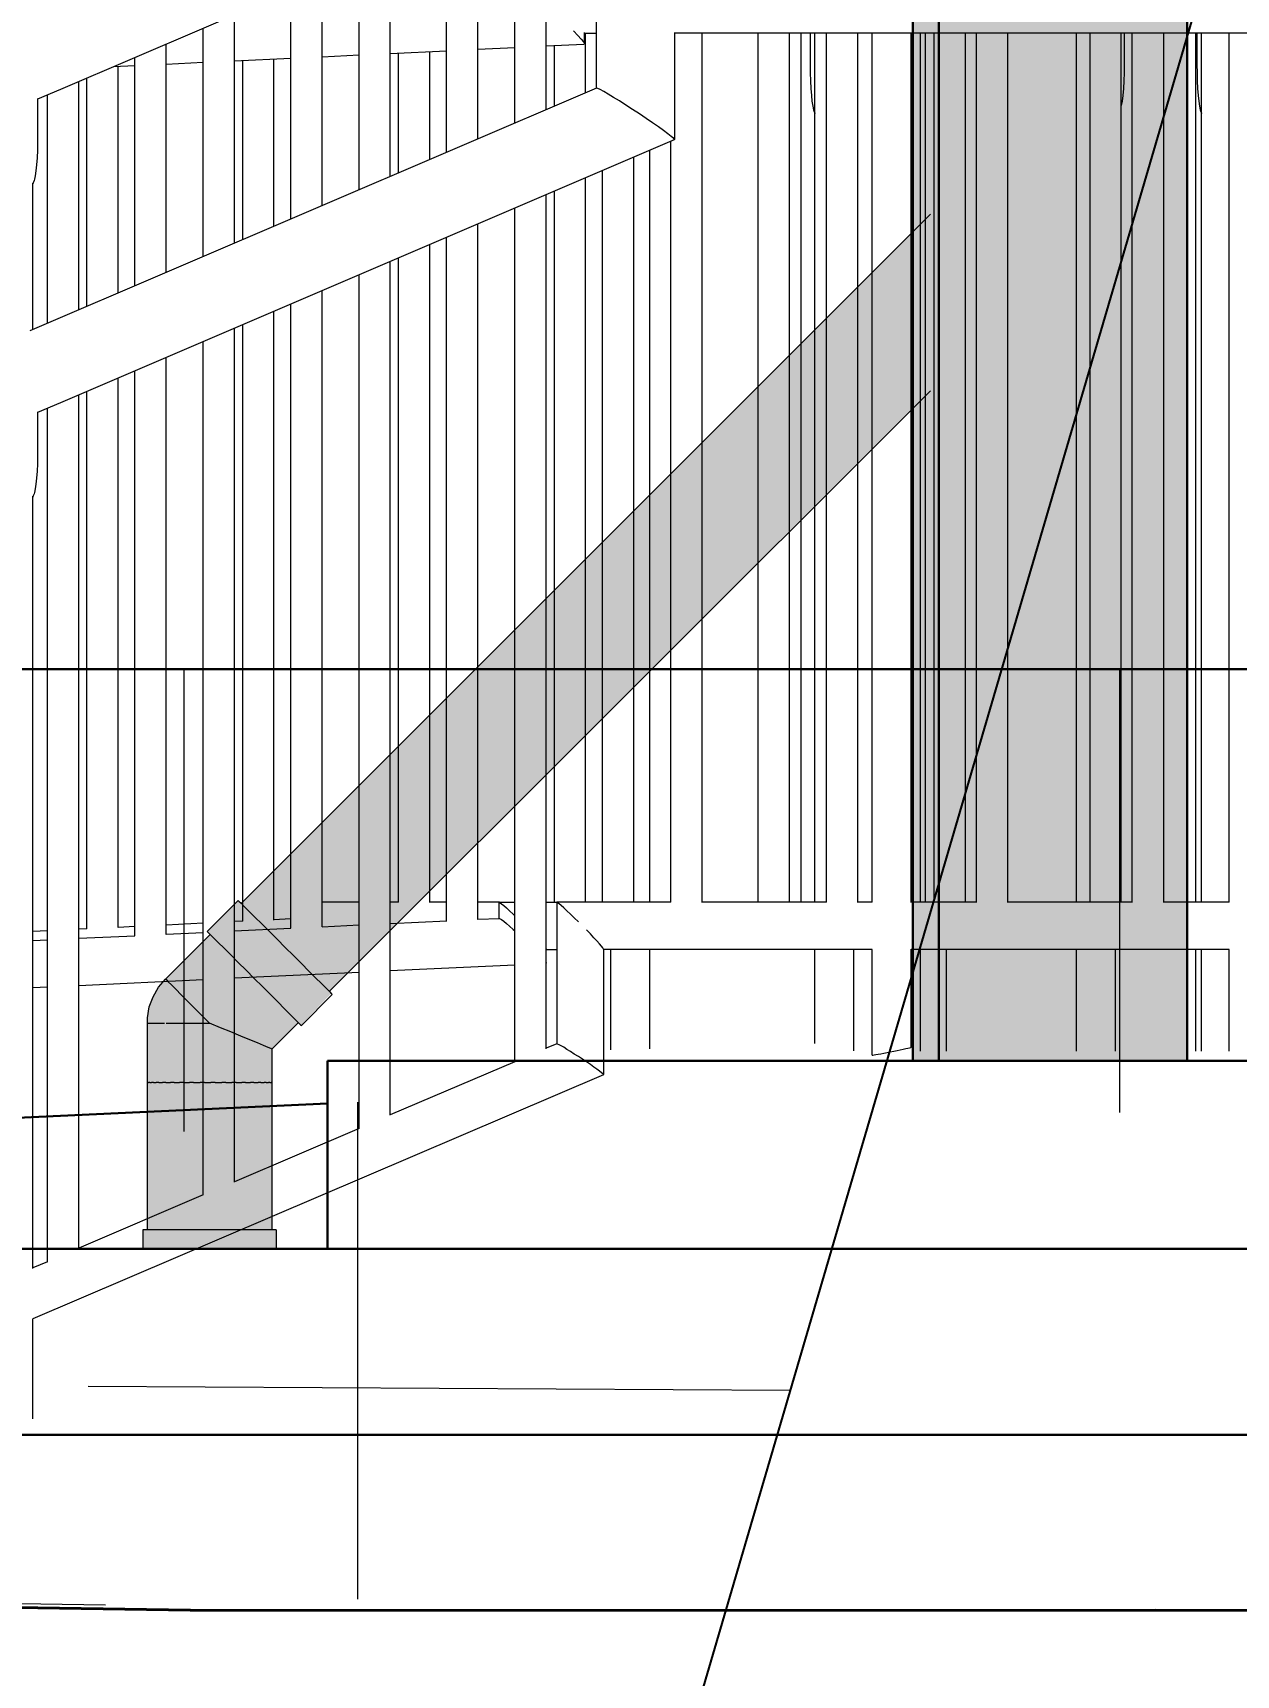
# Model space of a CAD drawing. Header units: millimetres. Extents: x -136099598 to 9192475, y 0 to 555997.
# Drawn here: x -322850 to -322078, y 288160 to 289213 of the extents above; entities that cross this region are included whole.
import ezdxf
from ezdxf import colors
from ezdxf.entities.mleader import LeaderData, LeaderLine
from ezdxf.math import Vec2, Vec3

# ---------------------------------------------------------------- set-up
doc = ezdxf.new("R2010")
doc.units = ezdxf.units.MM
doc.header["$MEASUREMENT"] = 0
doc.linetypes.add('ADSK_Скрыто', pattern=[6, 3, -3])
doc.layers.get('0').update_dxf_attribs({"color": 250, "lineweight": 9})
for name, color, linetype, lineweight in [('!_Цоколь', 7, 'Continuous', 0), ('_Скрыто_', 7, 'ADSK_Скрыто', 9), ('АР-Выноски', 5, 'Continuous', 5), ('АР_колонны металлические', 251, 'Continuous', 30), ('АР_Отметки', 250, 'Continuous', 15), ('АР_тонкая линия', 250, 'Continuous', 0), ('Интерьер - Мебель_Ном._пера__1', 7, 'Continuous', 15), ('СТЕНЫ кирпич ЛИДЕР', 250, 'Continuous', 15)]:
    doc.layers.add(name, color=color, linetype=linetype, lineweight=lineweight)
for name, color, linetype in [('Интерьер - Мебель', 7, 'Continuous'), ('Конструктив - Перекрытия', 7, 'Continuous'), ('Чертеж и Рисунок', 7, 'Continuous')]:
    doc.layers.add(name, color=color, linetype=linetype)
doc.layers.add('Конструктив - Перекрытия_Ном._пера__81', color=7, linetype='Continuous', lineweight=20, true_color=0x6a6a6a)
doc.styles.add('ICOCPEUR', font='isocpeur.ttf')
doc.styles.add('ISOCPEUR', font='isocpeur.ttf', dxfattribs={"width": 0.7})

# ---------------------------------------------------------------- blocks, each defined once
blk = doc.blocks.new('_DotSmall')
at = {"color": 0, "linetype": 'ByBlock', "const_width": 0.5}
blk.add_lwpolyline([(-0.0625, 0, 1), (0.0625, 0, 1)], format="xyb", close=True, dxfattribs=at)
blk = doc.blocks.new('Элемент Разреза_11')
at = {"layer": 'Конструктив - Перекрытия_Ном._пера__81', "color": 251, "linetype": 'Continuous', "lineweight": 20, "true_color": 0x6a6a6a}
for p, q in [((27039.7, -240), (27131.3, -240)), ((27131.3, -240), (27232.4, -240)), ((27232.4, -240), (27342.7, -240)), ((27342.7, -240), (27462.1, -240)), ((27462.1, -240), (27590.5, -240)), ((27590.5, -240), (27727.7, -240)), ((27727.7, -240), (27873.6, -240))]:
    blk.add_line(p, q, dxfattribs=at)
blk = doc.blocks.new('Элемент Разреза_19')
at = {"layer": 'Конструктив - Перекрытия_Ном._пера__81', "color": 251, "linetype": 'Continuous', "lineweight": 20, "true_color": 0x6a6a6a}
for p, q in [((27256.8, -120), (27256.8, 0)), ((27256.8, 0), (27259.8, 0)), ((27259.8, 0), (27275.9, 0)), ((27275.9, 0), (27302, 0)), ((27302, 0), (27338, 0)), ((27338, 0), (27384, 0)), ((27384, 0), (27439.8, 0)), ((27439.8, 0), (27505.4, 0)), ((27505.4, 0), (27580.6, 0)), ((27580.6, 0), (27665.5, 0)), ((27665.5, 0), (27759.8, 0)), ((27759.8, 0), (27863.4, 0))]:
    blk.add_line(p, q, dxfattribs=at)
blk = doc.blocks.new('Элемент Разреза_20')
at = {"layer": 'Конструктив - Перекрытия_Ном._пера__81', "color": 251, "linetype": 'Continuous', "lineweight": 20, "true_color": 0x6a6a6a}
for p, q in [((27067.4, -120), (27120, -120)), ((27120, -120), (27182.6, -120)), ((27182.6, -120), (27254.9, -120)), ((27254.9, -120), (27336.9, -120)), ((27336.9, -120), (27428.5, -120)), ((27428.5, -120), (27529.5, -120)), ((27529.5, -120), (27639.9, -120)), ((27639.9, -120), (27759.4, -120)), ((27759.4, -120), (27887.9, -120))]:
    blk.add_line(p, q, dxfattribs=at)
blk = doc.blocks.new('Элемент Разреза_74')
at = {"layer": 'Интерьер - Мебель_Ном._пера__1', "color": 7, "linetype": 'Continuous', "lineweight": 15}
for p, q in [((27199.6, 103), (27179.7, 83.1)), ((27199.6, 103), (27200, 102.6)), ((27200, 102.6), (27201.4, 101.2)), ((27201.4, 101.2), (27203.6, 99)), ((27203.6, 99), (27206.6, 96)), ((27206.6, 96), (27210.3, 92.2)), ((27210.3, 92.2), (27214.7, 87.9)), ((27214.7, 87.9), (27219.4, 83.2)), ((27181.6, 81.2), (27153, 52.6)), ((27179.7, 83.1), (27180.1, 82.7)), ((27180.1, 82.7), (27181.5, 81.3)), ((27181.5, 81.3), (27183.7, 79.1)), ((27183.7, 79.1), (27186.8, 76.1)), ((27186.8, 76.1), (27190.5, 72.4)), ((27219.4, 83.2), (27224.5, 78.1)), ((27224.5, 78.1), (27229.8, 72.8)), ((27190.5, 72.4), (27194.8, 68.1)), ((27194.8, 68.1), (27199.6, 63.3)), ((27199.6, 63.3), (27204.6, 58.2)), ((27229.8, 72.8), (27235, 67.6)), ((27235, 67.6), (27240.1, 62.5)), ((27204.6, 58.2), (27209.9, 53)), ((27209.9, 53), (27215.1, 47.7)), ((27240.1, 62.5), (27244.9, 57.7)), ((27244.9, 57.7), (27249.2, 53.4)), ((27249.2, 53.4), (27252.9, 49.7)), ((27145, 41.2), (27148.5, 47.3)), ((27148.5, 47.3), (27153, 52.6)), ((27153, 52.6), (27153.4, 52.2)), ((27153.4, 52.2), (27154.7, 50.9)), ((27154.7, 50.9), (27156.8, 48.8)), ((27156.8, 48.8), (27159.6, 46)), ((27159.6, 46), (27163.1, 42.5)), ((27163.1, 42.5), (27167.1, 38.5)), ((27215.1, 47.7), (27220.2, 42.6)), ((27220.2, 42.6), (27225, 37.9)), ((27259.9, 42.6), (27240.1, 22.8)), ((27252.9, 49.7), (27255.9, 46.7)), ((27255.9, 46.7), (27258.1, 44.5)), ((27258.1, 44.5), (27259.5, 43.1)), ((27259.5, 43.1), (27259.9, 42.6)), ((27141.4, 27.8), (27142.6, 34.7)), ((27142.6, 34.7), (27145, 41.2)), ((27167.1, 38.5), (27171.6, 34)), ((27171.6, 34), (27176.3, 29.2)), ((27225, 37.9), (27229.3, 33.5)), ((27229.3, 33.5), (27233, 29.8)), ((27141.2, 24.3), (27141.9, 24.3)), ((27141.2, 24.3), (27141.2, -13.7)), ((27141.4, 24.3), (27141.4, 27.8)), ((27141.9, 24.3), (27142.6, 24.3)), ((27142.8, 24.3), (27143.7, 24.3)), ((27143.7, 24.3), (27144.1, 24.3)), ((27144.3, 24.3), (27144.9, 24.3)), ((27144.9, 24.3), (27145.6, 24.3)), ((27145.6, 24.3), (27146.6, 24.3)), ((27146.6, 24.3), (27150.6, 24.3)), ((27150.6, 24.3), (27152.4, 24.3)), ((27153.5, 24.3), (27155.5, 24.3)), ((27155.5, 24.3), (27161.2, 24.3)), ((27161.2, 24.3), (27161.9, 24.3)), ((27161.9, 24.3), (27163, 24.3)), ((27163, 24.3), (27163.8, 24.3)), ((27163.8, 24.3), (27167.6, 24.3)), ((27167.6, 24.3), (27170.2, 24.3)), ((27170.2, 24.3), (27171.4, 24.3)), ((27171.4, 24.3), (27171.6, 24.3)), ((27171.6, 24.3), (27172.6, 24.3)), ((27172.6, 24.3), (27174.3, 24.3)), ((27174.3, 24.3), (27181.2, 24.3)), ((27176.3, 29.2), (27181.2, 24.3)), ((27188.2, 21.4), (27181.2, 24.3)), ((27194.9, 18.7), (27188.2, 21.4)), ((27238.2, 24.7), (27221.2, 7.7)), ((27233, 29.8), (27236, 26.8)), ((27236, 26.8), (27238.3, 24.6)), ((27238.3, 24.6), (27239.6, 23.2)), ((27239.6, 23.2), (27240.1, 22.8)), ((27201.2, 16), (27194.9, 18.7)), ((27207, 13.7), (27201.2, 16)), ((27211.9, 11.6), (27207, 13.7)), ((27215.9, 10), (27211.9, 11.6)), ((27218.8, 8.7), (27215.9, 10)), ((27220.6, 8), (27218.8, 8.7)), ((27221.2, 7.7), (27220.6, 8)), ((27221.2, 7.7), (27221.2, -13.7)), ((27141.6, -13.7), (27141.9, -13.7)), ((27141.9, -13.7), (27142, -13.7)), ((27142.9, -13.7), (27143.7, -13.7)), ((27143.7, -13.7), (27144, -13.7)), ((27145.3, -13.7), (27146.6, -13.7)), ((27146.6, -13.7), (27147, -13.7)), ((27148.8, -13.7), (27150.6, -13.7)), ((27150.6, -13.7), (27151.1, -13.7)), ((27153.2, -13.7), (27155.5, -13.7)), ((27155.5, -13.7), (27156.2, -13.7)), ((27158.5, -13.7), (27161.2, -13.7)), ((27161.2, -13.7), (27162, -13.7)), ((27164.5, -13.7), (27167.6, -13.7)), ((27167.6, -13.7), (27168.3, -13.7)), ((27171, -13.7), (27174.3, -13.7)), ((27174.3, -13.7), (27175.1, -13.7)), ((27177.9, -13.7), (27181.2, -13.7)), ((27181.2, -13.7), (27182, -13.7)), ((27184.8, -13.7), (27188.2, -13.7)), ((27188.2, -13.7), (27189, -13.7)), ((27191.7, -13.7), (27194.9, -13.7)), ((27194.9, -13.7), (27195.6, -13.7)), ((27198.2, -13.7), (27201.2, -13.7)), ((27201.2, -13.7), (27201.9, -13.7)), ((27204.3, -13.7), (27207, -13.7)), ((27207, -13.7), (27207.5, -13.7)), ((27209.6, -13.7), (27211.9, -13.7)), ((27211.9, -13.7), (27212.3, -13.7)), ((27214.1, -13.7), (27215.9, -13.7)), ((27215.9, -13.7), (27216.2, -13.7)), ((27217.5, -13.7), (27218.8, -13.7)), ((27218.8, -13.7), (27219, -13.7)), ((27219.9, -13.7), (27220.6, -13.7)), ((27220.6, -13.7), (27220.7, -13.7)), ((27221, -13.7), (27221.2, -13.7))]:
    blk.add_line(p, q, dxfattribs=at)
blk = doc.blocks.new('Элемент Разреза_75')
at = {"layer": 'Интерьер - Мебель_Ном._пера__1', "color": 7, "linetype": 'Continuous', "lineweight": 15}
for p, q in [((27139.2, -108.2), (27138.5, -108.2)), ((27138.5, -108.2), (27138.5, -120)), ((27141.1, -108.2), (27139.2, -108.2)), ((27144.3, -108.2), (27141.1, -108.2)), ((27148.5, -108.2), (27144.3, -108.2)), ((27153.8, -108.2), (27148.5, -108.2)), ((27159.9, -108.2), (27153.8, -108.2)), ((27166.6, -108.2), (27159.9, -108.2)), ((27173.8, -108.2), (27166.6, -108.2)), ((27181.2, -108.2), (27173.8, -108.2)), ((27188.7, -108.2), (27181.2, -108.2)), ((27195.9, -108.2), (27188.7, -108.2)), ((27202.6, -108.2), (27195.9, -108.2)), ((27208.7, -108.2), (27202.6, -108.2)), ((27214, -108.2), (27208.7, -108.2)), ((27218.2, -108.2), (27214, -108.2)), ((27221.4, -108.2), (27218.2, -108.2)), ((27223.3, -108.2), (27221.4, -108.2)), ((27223.9, -108.2), (27223.3, -108.2)), ((27223.9, -108.2), (27223.9, -120))]:
    blk.add_line(p, q, dxfattribs=at)
blk = doc.blocks.new('Элемент Разреза_76')
at = {"layer": 'Интерьер - Мебель_Ном._пера__1', "color": 7, "linetype": 'Continuous', "lineweight": 15}
for p, q in [((27643.4, 543.1), (27201.5, 101.1)), ((27643.4, 429.9), (27258, 44.5))]:
    blk.add_line(p, q, dxfattribs=at)
blk = doc.blocks.new('Элемент Разреза_77')
at = {"layer": 'Интерьер - Мебель_Ном._пера__1', "color": 7, "linetype": 'Continuous', "lineweight": 15}
for p, q in [((27141.6, -13.7), (27141.3, -13.7)), ((27141.3, -13.7), (27141.3, -108.2)), ((27142.1, -13.7), (27142, -13.7)), ((27142.9, -13.7), (27142.1, -13.7)), ((27144.1, -13.7), (27144, -13.7)), ((27145.3, -13.7), (27144.1, -13.7)), ((27147.3, -13.7), (27147, -13.7)), ((27148.8, -13.7), (27147.3, -13.7)), ((27151.5, -13.7), (27151.1, -13.7)), ((27153.2, -13.7), (27151.5, -13.7)), ((27156.6, -13.7), (27156.2, -13.7)), ((27158.5, -13.7), (27156.6, -13.7)), ((27162.4, -13.7), (27162, -13.7)), ((27164.5, -13.7), (27162.4, -13.7)), ((27168.8, -13.7), (27168.3, -13.7)), ((27171, -13.7), (27168.8, -13.7)), ((27175.6, -13.7), (27175.1, -13.7)), ((27177.9, -13.7), (27175.6, -13.7)), ((27182.6, -13.7), (27182, -13.7)), ((27184.8, -13.7), (27182.6, -13.7)), ((27189.5, -13.7), (27189, -13.7)), ((27191.7, -13.7), (27189.5, -13.7)), ((27196.2, -13.7), (27195.6, -13.7)), ((27198.2, -13.7), (27196.2, -13.7)), ((27202.4, -13.7), (27201.9, -13.7)), ((27204.3, -13.7), (27202.4, -13.7)), ((27208, -13.7), (27207.5, -13.7)), ((27209.6, -13.7), (27208, -13.7)), ((27212.7, -13.7), (27212.3, -13.7)), ((27214.1, -13.7), (27212.7, -13.7)), ((27216.5, -13.7), (27216.2, -13.7)), ((27217.5, -13.7), (27216.5, -13.7)), ((27219.3, -13.7), (27219, -13.7)), ((27219.9, -13.7), (27219.3, -13.7)), ((27220.8, -13.7), (27220.7, -13.7)), ((27221, -13.7), (27220.8, -13.7)), ((27221.2, -13.7), (27221.2, -108.2))]:
    blk.add_line(p, q, dxfattribs=at)

msp = doc.modelspace()

# ---------------------------------------------------------------- hatches: boundary and pattern name
at = {"layer": '!_Цоколь', "lineweight": 0, "ltscale": 5, "true_color": 0xf1ece1}
h = msp.add_hatch(dxfattribs=at)
h.set_pattern_fill('ANSI37', color=254, scale=4800, angle=45)
h.set_pattern_definition([(90, (541247.05, -120), (-600, 1e-13), []), (180, (541247.05, -120), (-2e-13, -600), [])])
h.paths.add_polyline_path([(-320521.3, 288804.9), (-323279.2, 288804.9), (-323276, 288497.8), (-320521.7, 288553.6)])
h = msp.add_hatch(dxfattribs=at)
h.set_pattern_fill('ANSI37', color=254, scale=4800, angle=45)
h.set_pattern_definition([(90, (528758.5, 55.3), (-600, 1e-13), []), (180, (528758.5, 55.3), (-2e-13, -600), [])])
h.paths.add_polyline_path([(-322069.7, 288553.6), (-326287, 288358.5), (-328152.2, 288359.8), (-328153.3, 288284.1), (-326287, 288255.2), (-322070, 288201.1)])
at = {"layer": 'АР_колонны металлические', "ltscale": 150, "true_color": 0x4d4d4d, "transparency": 33554687}
h = msp.add_hatch(color=251, dxfattribs=at)
h.dxf.hatch_style = 1
h.paths.add_polyline_path([(-322268.6, 291853.6), (-322285.3, 291853.6), (-322285.3, 288553.6), (-322268.6, 288553.6)])
h.paths.add_polyline_path([(-322109.5, 291853.6), (-322268.6, 291853.6), (-322268.6, 288553.6), (-322109.5, 288553.6)])
h.paths.add_polyline_path([(-320204.2, 291853.6), (-320319.3, 291853.6), (-320319.3, 288553.6), (-320204.2, 288553.6)])
h.paths.add_polyline_path([(-320093.1, 291853.6), (-320204.2, 291853.6), (-320204.2, 288553.6), (-320093.1, 288553.6)])
h.paths.add_polyline_path([(-315507.2, 291853.6), (-315667.2, 291853.6), (-315667.2, 288553.6), (-315507.2, 288553.6)])
h.paths.add_polyline_path([(-310971.1, 291853.6), (-311082.3, 291853.6), (-311082.3, 288553.6), (-310971.1, 288553.6)])
h.paths.add_polyline_path([(-310856, 291853.6), (-310971.1, 291853.6), (-310971.1, 288553.6), (-310856, 288553.6)])
h.paths.add_polyline_path([(-308904.8, 291853.6), (-309063.9, 291853.6), (-309063.9, 288553.6), (-308904.8, 288553.6)])
h.paths.add_polyline_path([(-308888.1, 291853.6), (-308904.8, 291853.6), (-308904.8, 288553.6), (-308888.1, 288553.6)])
h = msp.add_hatch(color=251, dxfattribs=at)
h.dxf.hatch_style = 1
h.paths.add_polyline_path([(-322257.1, 289114), (-322257.1, 289000.9), (-322659.6, 288598.4), (-322661.7, 288600.5), (-322664.8, 288603.5), (-322668.5, 288607.2), (-322672.8, 288611.6), (-322677.6, 288616.3), (-322682.6, 288621.4), (-322687.9, 288626.7), (-322693.1, 288631.9), (-322698.2, 288637), (-322703, 288641.8), (-322707.3, 288646.1), (-322711, 288649.8), (-322714, 288652.8), (-322716.2, 288654.9)])
h.paths.add_polyline_path([(-322760.9, 288602.6), (-322763, 288604.7), (-322764.7, 288606.4), (-322736, 288635.1), (-322733.9, 288632.9), (-322730.9, 288629.9), (-322727.2, 288626.2), (-322722.9, 288621.9), (-322718.1, 288617.1), (-322713, 288612), (-322707.8, 288606.8), (-322702.5, 288601.5), (-322697.4, 288596.5), (-322692.7, 288591.7), (-322688.4, 288587.4), (-322684.6, 288583.7), (-322681.6, 288580.6), (-322679.5, 288578.5), (-322696.4, 288561.6), (-322697, 288561.8), (-322698.8, 288562.6), (-322701.8, 288563.8), (-322705.8, 288565.5), (-322710.7, 288567.5), (-322716.4, 288569.9), (-322722.7, 288572.5), (-322729.5, 288575.3), (-322736.4, 288578.1), (-322741.3, 288583.1), (-322746.1, 288587.8), (-322750.5, 288592.3), (-322754.6, 288596.3), (-322758.1, 288599.8)])
h.paths.add_polyline_path([(-322776.4, 288578.1), (-322776.2, 288578.1), (-322776.2, 288581.6), (-322775, 288588.5), (-322772.6, 288595.1), (-322769.2, 288601.1), (-322764.7, 288606.4), (-322764.3, 288606), (-322763, 288604.7), (-322760.9, 288602.6), (-322758.1, 288599.8), (-322754.6, 288596.3), (-322750.5, 288592.3), (-322746.1, 288587.8), (-322741.3, 288583.1), (-322736.4, 288578.1), (-322729.5, 288575.3), (-322722.7, 288572.5), (-322716.4, 288569.9), (-322710.7, 288567.5), (-322705.8, 288565.5), (-322701.8, 288563.8), (-322698.8, 288562.6), (-322697, 288561.8), (-322696.4, 288561.6), (-322696.4, 288540.1), (-322696.9, 288540.1), (-322697, 288540.1), (-322697.8, 288540.1), (-322698.4, 288540.1), (-322698.6, 288540.1), (-322698.8, 288540.1), (-322700.1, 288540.1), (-322701.1, 288540.1), (-322701.4, 288540.1), (-322701.8, 288540.1), (-322703.6, 288540.1), (-322704.9, 288540.1), (-322705.3, 288540.1), (-322705.8, 288540.1), (-322708, 288540.1), (-322709.7, 288540.1), (-322710.1, 288540.1), (-322710.7, 288540.1), (-322713.4, 288540.1), (-322715.3, 288540.1), (-322715.8, 288540.1), (-322716.4, 288540.1), (-322719.4, 288540.1), (-322721.5, 288540.1), (-322722, 288540.1), (-322722.7, 288540.1), (-322726, 288540.1), (-322728.2, 288540.1), (-322728.7, 288540.1), (-322729.5, 288540.1), (-322732.8, 288540.1), (-322735.1, 288540.1), (-322735.6, 288540.1), (-322736.4, 288540.1), (-322739.8, 288540.1), (-322742, 288540.1), (-322742.5, 288540.1), (-322743.3, 288540.1), (-322746.6, 288540.1), (-322748.8, 288540.1), (-322749.3, 288540.1), (-322750.1, 288540.1), (-322753.1, 288540.1), (-322755.2, 288540.1), (-322755.7, 288540.1), (-322756.4, 288540.1), (-322759.1, 288540.1), (-322761.1, 288540.1), (-322761.5, 288540.1), (-322762.1, 288540.1), (-322764.4, 288540.1), (-322766.2, 288540.1), (-322766.5, 288540.1), (-322767, 288540.1), (-322768.9, 288540.1), (-322770.4, 288540.1), (-322770.6, 288540.1), (-322771, 288540.1), (-322772.3, 288540.1), (-322773.5, 288540.1), (-322773.7, 288540.1), (-322774, 288540.1), (-322774.8, 288540.1), (-322776.4, 288540.1)])
h.paths.add_polyline_path([(-322776.4, 288540.1), (-322776, 288540.1), (-322775.5, 288540.1), (-322774.8, 288540.1), (-322774, 288540.1), (-322773.5, 288540.1), (-322772.3, 288540.1), (-322771, 288540.1), (-322770.4, 288540.1), (-322768.9, 288540.1), (-322767, 288540.1), (-322766.5, 288540.1), (-322766.2, 288540.1), (-322764.4, 288540.1), (-322762.1, 288540.1), (-322761.5, 288540.1), (-322761.1, 288540.1), (-322759.1, 288540.1), (-322756.4, 288540.1), (-322755.7, 288540.1), (-322755.2, 288540.1), (-322753.1, 288540.1), (-322750.1, 288540.1), (-322749.3, 288540.1), (-322748.8, 288540.1), (-322746.6, 288540.1), (-322743.3, 288540.1), (-322742.5, 288540.1), (-322742, 288540.1), (-322739.8, 288540.1), (-322736.4, 288540.1), (-322735.6, 288540.1), (-322735.1, 288540.1), (-322732.8, 288540.1), (-322729.5, 288540.1), (-322728.7, 288540.1), (-322728.2, 288540.1), (-322726, 288540.1), (-322722.7, 288540.1), (-322722, 288540.1), (-322721.5, 288540.1), (-322719.4, 288540.1), (-322716.4, 288540.1), (-322715.8, 288540.1), (-322715.3, 288540.1), (-322713.4, 288540.1), (-322710.7, 288540.1), (-322710.1, 288540.1), (-322709.7, 288540.1), (-322708, 288540.1), (-322705.8, 288540.1), (-322704.9, 288540.1), (-322703.6, 288540.1), (-322701.8, 288540.1), (-322701.1, 288540.1), (-322700.1, 288540.1), (-322698.8, 288540.1), (-322697.8, 288540.1), (-322696.4, 288540.1), (-322696.4, 288445.6), (-322699.4, 288445.6), (-322703.7, 288445.6), (-322708.9, 288445.6), (-322715, 288445.6), (-322721.8, 288445.6), (-322729, 288445.6), (-322736.4, 288445.6), (-322743.8, 288445.6), (-322751, 288445.6), (-322757.7, 288445.6), (-322763.8, 288445.6), (-322769.1, 288445.6), (-322773.4, 288445.6), (-322776.4, 288445.6)])
h.paths.add_polyline_path([(-322779.1, 288445.6), (-322778.4, 288445.6), (-322776.5, 288445.6), (-322773.4, 288445.6), (-322769.1, 288445.6), (-322763.8, 288445.6), (-322757.7, 288445.6), (-322751, 288445.6), (-322743.8, 288445.6), (-322736.4, 288445.6), (-322729, 288445.6), (-322721.8, 288445.6), (-322715, 288445.6), (-322708.9, 288445.6), (-322703.7, 288445.6), (-322699.4, 288445.6), (-322696.3, 288445.6), (-322693.7, 288445.6), (-322693.7, 288433.8), (-322779.1, 288433.8)])
h = msp.add_hatch(color=251, dxfattribs=at)
h.dxf.hatch_style = 1
h.paths.add_polyline_path([(-322717.9, 288656.6), (-322658.2, 288596.9), (-322677.6, 288576.6), (-322678, 288577.1), (-322679.5, 288578.5), (-322679.5, 288578.5), (-322738, 288637)])

# ---------------------------------------------------------------- linework, layer by layer
at = {"layer": '_Скрыто_', "color": 6, "ltscale": 150}
for points in [[(-356622.2, 288552.2), (-356622.2, 288552.2), (-350192, 288553.6), (-350192, 288804.9), (-320519.4, 288804.9), (-320519.5, 288553.5), (-310648.3, 288553.6), (-310648.3, 288804.5), (-294677, 288804.9), (-294677, 288553.6), (-281257, 288553.6), (-281257, 287753), (-281257, 287708.5), (-281257, 287380.4), (-302553.9, 288027), (-302564.4, 288225.7), (-350192.1, 288506), (-350192, 288243.6), (-356781.4, 288248.4), (-356782.1, 288553.6), (-356622.2, 288552.2)], [(-356795, 288245.2), (-350192, 288243.6), (-350191.6, 288503.5), (-328651.3, 288362.5), (-328652.4, 288291.8), (-322579.8, 288201.4), (-302564.4, 288225.7), (-302564.4, 288027.1), (-294677, 287913.4), (-294680.4, 287771.5), (-281257, 287443.6), (-281257, 285947), (-294677, 286299.2), (-294677, 286396.9), (-302397, 286511.1), (-302397, 286700.6), (-328812, 286645.1), (-328812, 286873.4), (-350145.2, 287071.4), (-350145.2, 286770.5), (-356624.6, 286742.5), (-356795, 286742.5), (-356795, 288245)]]:
    msp.add_lwpolyline(points, dxfattribs=at)
at = {"layer": 'АР_колонны металлические', "ltscale": 500}
for points in [[(-322285.4, 288553.6), (-322285.4, 291853.6), (-322268.6, 291853.6), (-322268.6, 288553.6)], [(-322109.5, 288553.6), (-322109.5, 291853.6), (-322285.3, 291853.6), (-322285.3, 288553.6)]]:
    msp.add_lwpolyline(points, close=True, dxfattribs=at)
at = {"layer": 'АР_тонкая линия', "color": 3, "lineweight": 40, "ltscale": 100}
for p, q in [((-328652, 288291.7), (-322748.7, 288201.4)), ((-322748.6, 288201.4), (-308233.2, 288194.6))]:
    msp.add_line(p, q, dxfattribs=at)
at = {"layer": 'СТЕНЫ кирпич ЛИДЕР', "lineweight": 30, "ltscale": 100}
for p, q in [((-328652, 288804.9), (-320519.4, 288804.9)), ((-322660.7, 288553.6), (-308484.3, 288552.9)), ((-322660.7, 288553.6), (-322660.7, 288433)), ((-326382.4, 288354.1), (-322660.7, 288526.2)), ((-322908.9, 288433.1), (-308235.6, 288433.5)), ((-323207.6, 288313.7), (-307937.2, 288313.5))]:
    msp.add_line(p, q, dxfattribs=at)
at = {"layer": 'Чертеж и Рисунок', "color": 0, "linetype": 'Continuous', "lineweight": 15}
for p, q in [((-322438.3, 289345.2), (-322831.9, 289176.6)), ((-322520.5, 289163.7), (-322520.5, 289310)), ((-322540.5, 289155.1), (-322540.5, 289301.4)), ((-322584.3, 289136.3), (-322584.3, 289282.7)), ((-322564.2, 289144.9), (-322564.2, 289291.3)), ((-322620.4, 289120.9), (-322620.4, 289267.2)), ((-322488.3, 289262.7), (-322488.3, 289177.4)), ((-322640.4, 289112.3), (-322640.4, 289258.6)), ((-322664.1, 289102.1), (-322664.1, 289248.5)), ((-322684.2, 289093.6), (-322684.2, 289239.9)), ((-322720.3, 289078.1), (-322720.3, 289224.4)), ((-322740.3, 289069.5), (-322740.3, 289215.9)), ((-322502.9, 289214.2), (-322500.1, 289211.2)), ((-322500.1, 289211.2), (-322498, 289208.8)), ((-322498, 289208.8), (-322496.6, 289207.1)), ((-322495.9, 289206), (-322495.9, 289213.2)), ((-322495.9, 289212.8), (-322488.3, 289212.8)), ((-322495.2, 289174.5), (-322495.2, 289212.8)), ((-322438.2, 289213.2), (-322438.2, 289144.5)), ((-322288.4, 289212.8), (-322438.2, 289212.8)), ((-322420.5, 288655.1), (-322420.5, 289212.8)), ((-322384.5, 288655.3), (-322384.5, 289212.8)), ((-322364.4, 288655.3), (-322364.4, 289212.8)), ((-322357, 288655.3), (-322357, 289212.8)), ((-322351.1, 289212.8), (-322351.1, 289192.7)), ((-322348.1, 288655.3), (-322348.1, 289212.8)), ((-322340.7, 288655.3), (-322340.7, 289212.8)), ((-322320.6, 288655.1), (-322320.6, 289212.8)), ((-322311.4, 288655.3), (-322311.4, 289212.8)), ((-322064.6, 289212.8), (-322288.4, 289212.8)), ((-322286.4, 288655.1), (-322286.4, 289212.8)), ((-322280.5, 288655.3), (-322280.5, 289212.8)), ((-322277.2, 288655.3), (-322277.2, 289212.8)), ((-322271.6, 288655.3), (-322271.6, 289212.8)), ((-322251.6, 288655.3), (-322251.6, 289212.8)), ((-322244.5, 288655.3), (-322244.5, 289212.8)), ((-322224.4, 288655.1), (-322224.4, 289212.8)), ((-322180.3, 288655.3), (-322180.3, 289212.8)), ((-322171.7, 288655.3), (-322171.7, 289212.8)), ((-322151.7, 288655.3), (-322151.7, 289212.8)), ((-322149.8, 289212.8), (-322149.8, 289192.7)), ((-322144.6, 288655.3), (-322144.6, 289212.8)), ((-322124.5, 288655.1), (-322124.5, 289212.8)), ((-322103.9, 288655.3), (-322103.9, 289212.8)), ((-322103.2, 289212.8), (-322103.2, 289192.7)), ((-322100.2, 288655.3), (-322100.2, 289212.8)), ((-322082.6, 288655.3), (-322082.6, 289212.8)), ((-322764.1, 289059.4), (-322764.1, 289205.7)), ((-322664.1, 289197.6), (-322640.4, 289198.7)), ((-322620.4, 289199.7), (-322584.3, 289201.4)), ((-322615.1, 289123.1), (-322615.1, 289199.9)), ((-322595.1, 289131.7), (-322595.1, 289200.9)), ((-322564.2, 289202.4), (-322540.5, 289203.5)), ((-322520.5, 289204.5), (-322496, 289205.6)), ((-322515.2, 289165.9), (-322515.2, 289204.7)), ((-322496.6, 289207.1), (-322495.9, 289206)), ((-322495.9, 289206), (-322496, 289205.6)), ((-322797.8, 289191.3), (-322784.1, 289191.9)), ((-322794.9, 289046.2), (-322794.9, 289191.4)), ((-322784.1, 289050.8), (-322784.1, 289197.1)), ((-322764.1, 289192.9), (-322740.3, 289194)), ((-322720.3, 289194.9), (-322684.2, 289196.7)), ((-322715, 289080.4), (-322715, 289195.2)), ((-322695, 289088.9), (-322695, 289196.1)), ((-322351.1, 289192.7), (-322351.1, 289187.3)), ((-322149.8, 289192.7), (-322149.8, 289187.3)), ((-322103.2, 289192.7), (-322103.1, 289187.3)), ((-322488.2, 289177.5), (-322851.5, 289021.9)), ((-322820.2, 289035.3), (-322820.2, 289181.7)), ((-322815, 289037.6), (-322815, 289183.9)), ((-322487.4, 289177.2), (-322488.2, 289177.5)), ((-322485.8, 289176.5), (-322487.4, 289177.2)), ((-322351.1, 289187.3), (-322350.9, 289182.1)), ((-322350.9, 289182.1), (-322350.7, 289177.2)), ((-322350.7, 289177.2), (-322350.4, 289172.8)), ((-322150.3, 289177.2), (-322150.7, 289172.8)), ((-322150, 289182.1), (-322150.3, 289177.2)), ((-322149.8, 289187.3), (-322150, 289182.1)), ((-322103.1, 289187.3), (-322103, 289182.1)), ((-322103, 289182.1), (-322102.8, 289177.2)), ((-322102.8, 289177.2), (-322102.4, 289172.8)), ((-322846.6, 289170.4), (-322846.9, 289170.4)), ((-322846.5, 289170.4), (-322846.6, 289170.4)), ((-322831.9, 289176.6), (-322846.5, 289170.4)), ((-322846.5, 289170.4), (-322846.5, 289148.1)), ((-322840.2, 289026.8), (-322840.2, 289173.1)), ((-322483.5, 289175.3), (-322485.8, 289176.5)), ((-322480.7, 289173.6), (-322483.5, 289175.3)), ((-322477.3, 289171.5), (-322480.7, 289173.6)), ((-322473.4, 289169.2), (-322477.3, 289171.5)), ((-322469.3, 289166.6), (-322473.4, 289169.2)), ((-322465, 289163.8), (-322469.3, 289166.6)), ((-322350.4, 289172.8), (-322350, 289169)), ((-322350, 289169), (-322349.5, 289165.9)), ((-322151.2, 289169), (-322151.7, 289166.4)), ((-322150.7, 289172.8), (-322151.2, 289169)), ((-322102.4, 289172.8), (-322102, 289169)), ((-322102, 289169), (-322101.6, 289165.9)), ((-322460.6, 289160.9), (-322465, 289163.8)), ((-322456.3, 289158), (-322460.6, 289160.9)), ((-322452.2, 289155.2), (-322456.3, 289158)), ((-322349.5, 289165.9), (-322349, 289163.6)), ((-322349, 289163.6), (-322348.8, 289162.8)), ((-322348.8, 289162.8), (-322348.2, 289161.3)), ((-322348.2, 289161.3), (-322348.1, 289161.1)), ((-322101.6, 289165.9), (-322101.1, 289163.6)), ((-322101.1, 289163.6), (-322100.9, 289162.8)), ((-322100.9, 289162.8), (-322100.3, 289161.3)), ((-322100.3, 289161.3), (-322100.2, 289161.1)), ((-322846.5, 289148.1), (-322846.5, 289142.8)), ((-322448.5, 289152.6), (-322452.2, 289155.2)), ((-322445.2, 289150.2), (-322448.5, 289152.6)), ((-322442.4, 289148.2), (-322445.2, 289150.2)), ((-322440.3, 289146.5), (-322442.4, 289148.2)), ((-322438.9, 289145.3), (-322440.3, 289146.5)), ((-322846.7, 289137.6), (-322846.9, 289132.7)), ((-322846.5, 289142.8), (-322846.7, 289137.6)), ((-322438.3, 289144.3), (-322831.9, 288975.7)), ((-322453.9, 288655.3), (-322453.9, 289137.6)), ((-322440.6, 288655.3), (-322440.6, 289143.3)), ((-322438.2, 289144.5), (-322438.9, 289145.3)), ((-322438.3, 289144.3), (-322438.2, 289144.5)), ((-322847.6, 289124.4), (-322848.1, 289121.3)), ((-322847.2, 289128.2), (-322847.6, 289124.4)), ((-322846.9, 289132.7), (-322847.2, 289128.2)), ((-322484.4, 288655.3), (-322484.4, 289124.5)), ((-322464.3, 288655.3), (-322464.3, 289133.1)), ((-322849.4, 289116.8), (-322849.7, 289116)), ((-322849.5, 289022.8), (-322849.5, 289116.6)), ((-322848.8, 289118.2), (-322849.4, 289116.8)), ((-322848.6, 289119), (-322848.8, 289118.2)), ((-322848.1, 289121.3), (-322848.6, 289119)), ((-322495.2, 288655.3), (-322495.2, 289119.9)), ((-322520.5, 288561.4), (-322520.5, 289109.1)), ((-322515.2, 288655.3), (-322515.2, 289111.3)), ((-322540.5, 288553.1), (-322540.5, 289100.5)), ((-322564.2, 288644.2), (-322564.2, 289090.3)), ((-322595.1, 288655.1), (-322595.1, 289077.1)), ((-322584.3, 288643.4), (-322584.3, 289081.7)), ((-322620.4, 288518.7), (-322620.4, 289066.3)), ((-322615.1, 288655.3), (-322615.1, 289068.5)), ((-322640.4, 288510.3), (-322640.4, 289057.7)), ((-322664.1, 288639.5), (-322664.1, 289047.6)), ((-322695, 288643.9), (-322695, 289034.3)), ((-322684.2, 288638.7), (-322684.2, 289039)), ((-322720.3, 288475.9), (-322720.3, 289023.5)), ((-322715, 288643.1), (-322715, 289025.8)), ((-322740.3, 288467.5), (-322740.3, 289014.9)), ((-322764.1, 288634.7), (-322764.1, 289004.8)), ((-322794.9, 288639.1), (-322794.9, 288991.6)), ((-322784.1, 288633.9), (-322784.1, 288996.2)), ((-322820.2, 288433.1), (-322820.2, 288980.7)), ((-322815, 288638.2), (-322815, 288983)), ((-322846.6, 288969.5), (-322846.9, 288969.5)), ((-322846.5, 288969.5), (-322846.6, 288969.5)), ((-322831.9, 288975.7), (-322846.5, 288969.5)), ((-322846.5, 288969.5), (-322846.5, 288947.2)), ((-322840.2, 288424.8), (-322840.2, 288972.2)), ((-322846.5, 288947.2), (-322846.5, 288941.9)), ((-322846.7, 288936.6), (-322846.9, 288931.7)), ((-322846.5, 288941.9), (-322846.7, 288936.6)), ((-322847.2, 288927.3), (-322847.6, 288923.5)), ((-322846.9, 288931.7), (-322847.2, 288927.3)), ((-322849.4, 288915.9), (-322849.7, 288915.1)), ((-322849.5, 288420.5), (-322849.5, 288915.7)), ((-322848.8, 288917.3), (-322849.4, 288915.9)), ((-322848.6, 288918.1), (-322848.8, 288917.3)), ((-322848.1, 288920.4), (-322848.6, 288918.1)), ((-322847.6, 288923.5), (-322848.1, 288920.4)), ((-322640.4, 288655.3), (-322664.1, 288655.3)), ((-322615.1, 288655.3), (-322620.4, 288655.3)), ((-322584.3, 288655.3), (-322595.1, 288655.3)), ((-322550.4, 288655.3), (-322564.2, 288655.3)), ((-322550.5, 288655), (-322550.4, 288655.3)), ((-322550.5, 288645), (-322550.5, 288655)), ((-322550.4, 288655.3), (-322549.9, 288655)), ((-322550.4, 288655.3), (-322540.5, 288655.3)), ((-322549.9, 288655), (-322549, 288654.3)), ((-322549, 288654.3), (-322547.6, 288653.2)), ((-322547.6, 288653.2), (-322545.9, 288651.7)), ((-322545.9, 288651.7), (-322543.9, 288649.9)), ((-322520.5, 288655.3), (-322513.7, 288655.3)), ((-322513.2, 288655), (-322513.7, 288655.3)), ((-322513.7, 288655.3), (-322513.7, 288655)), ((-322440.6, 288655.3), (-322513.7, 288655.3)), ((-322513.7, 288655), (-322513.7, 288564.6)), ((-322512.2, 288654.3), (-322513.2, 288655)), ((-322510.9, 288653.2), (-322512.2, 288654.3)), ((-322509.2, 288651.7), (-322510.9, 288653.2)), ((-322507.1, 288649.9), (-322509.2, 288651.7)), ((-322340.6, 288655.3), (-322420.5, 288655.3)), ((-322311.4, 288655.3), (-322320.6, 288655.3)), ((-322244.4, 288655.3), (-322286.4, 288655.3)), ((-322144.5, 288655.3), (-322224.4, 288655.3)), ((-322082.6, 288655.3), (-322124.5, 288655.3)), ((-322740.3, 288641.9), (-322764.1, 288640.7)), ((-322715, 288643.1), (-322720.3, 288642.9)), ((-322684.2, 288644.6), (-322695, 288644.1)), ((-322664.1, 288639.6), (-322640.4, 288640.8)), ((-322620.4, 288641.7), (-322584.2, 288643.4)), ((-322564.2, 288644.4), (-322550.4, 288645)), ((-322550.4, 288645), (-322549.9, 288644.8)), ((-322549.9, 288644.8), (-322549, 288644.2)), ((-322549, 288644.2), (-322547.6, 288643.1)), ((-322547.6, 288643.1), (-322545.9, 288641.7)), ((-322545.9, 288641.7), (-322543.9, 288639.9)), ((-322543.9, 288649.9), (-322541.6, 288647.7)), ((-322543.9, 288639.9), (-322541.6, 288637.9)), ((-322541.6, 288647.7), (-322540.5, 288646.7)), ((-322504.8, 288647.7), (-322507.1, 288649.9)), ((-322502.4, 288645.3), (-322504.8, 288647.7)), ((-322499.8, 288642.8), (-322502.4, 288645.3)), ((-322840.2, 288637), (-322849.5, 288636.6)), ((-322849.5, 288630.8), (-322840.2, 288631.2)), ((-322814.9, 288638.2), (-322820.2, 288638)), ((-322820.2, 288632.2), (-322784.1, 288633.9)), ((-322784.1, 288639.7), (-322794.9, 288639.2)), ((-322764.1, 288634.9), (-322740.3, 288636)), ((-322720.3, 288637), (-322684.2, 288638.7)), ((-322541.6, 288637.9), (-322540.5, 288636.9)), ((-322492.1, 288635), (-322494.6, 288637.6)), ((-322489.8, 288632.6), (-322492.1, 288635)), ((-322487.9, 288630.5), (-322489.8, 288632.6)), ((-322486.2, 288628.6), (-322487.9, 288630.5)), ((-322520.5, 288625.4), (-322520.4, 288625.3)), ((-322520.4, 288616.5), (-322520.4, 288625.3)), ((-322520.4, 288625.1), (-322513.7, 288625.1)), ((-322484.9, 288627.1), (-322486.2, 288628.6)), ((-322484.1, 288626), (-322484.9, 288627.1)), ((-322483.7, 288625.3), (-322484.1, 288626)), ((-322483.7, 288625.3), (-322483.7, 288544.8)), ((-322311.4, 288625.1), (-322483.7, 288625.1)), ((-322478.9, 288560.7), (-322478.9, 288625.1)), ((-322453.9, 288561.4), (-322453.9, 288625.1)), ((-322348.1, 288564.7), (-322348.1, 288625.1)), ((-322323.1, 288560.1), (-322323.1, 288625.1)), ((-322311.4, 288557.3), (-322311.4, 288625.1)), ((-322286.4, 288562.3), (-322286.4, 288625.3)), ((-322082.6, 288625.1), (-322286.4, 288625.1)), ((-322280.5, 288559.8), (-322280.5, 288625.1)), ((-322263.8, 288559.8), (-322263.8, 288625.1)), ((-322180.3, 288559.8), (-322180.3, 288625.1)), ((-322155.3, 288559.8), (-322155.3, 288625.1)), ((-322103.9, 288559.8), (-322103.9, 288625.1)), ((-322100.2, 288559.8), (-322100.2, 288625.1)), ((-322082.6, 288559.8), (-322082.6, 288625.1)), ((-322720.3, 288606.8), (-322640.4, 288610.6)), ((-322620.4, 288611.5), (-322540.5, 288615.3)), ((-322520.5, 288616.6), (-322520.4, 288616.5)), ((-322520.4, 288616.5), (-322520.4, 288616.3)), ((-322849.5, 288600.6), (-322840.2, 288601.1)), ((-322820.2, 288602), (-322740.3, 288605.8)), ((-322513.7, 288564.6), (-322520.5, 288561.7)), ((-322513.2, 288564.4), (-322513.7, 288564.6)), ((-322512.2, 288564), (-322513.2, 288564.4)), ((-322510.9, 288563.3), (-322512.2, 288564)), ((-322509.2, 288562.3), (-322510.9, 288563.3)), ((-322507.1, 288561), (-322509.2, 288562.3)), ((-322504.8, 288559.6), (-322507.1, 288561)), ((-322502.4, 288558), (-322504.8, 288559.6)), ((-322499.8, 288556.4), (-322502.4, 288558)), ((-322497.1, 288554.6), (-322499.8, 288556.4)), ((-322311.4, 288557.3), (-322311, 288557.3)), ((-322311, 288557.3), (-322310.2, 288557.4)), ((-322310.2, 288557.4), (-322309, 288557.6)), ((-322309, 288557.6), (-322307.6, 288557.9)), ((-322307.6, 288557.9), (-322305.9, 288558.2)), ((-322305.9, 288558.2), (-322304, 288558.5)), ((-322304, 288558.5), (-322301.9, 288558.9)), ((-322301.9, 288558.9), (-322299.8, 288559.4)), ((-322299.8, 288559.4), (-322297.6, 288559.8)), ((-322297.6, 288559.8), (-322295.4, 288560.3)), ((-322295.4, 288560.3), (-322293.4, 288560.7)), ((-322293.4, 288560.7), (-322291.5, 288561.1)), ((-322291.5, 288561.1), (-322289.9, 288561.5)), ((-322289.9, 288561.5), (-322288.5, 288561.8)), ((-322288.5, 288561.8), (-322287.4, 288562)), ((-322287.4, 288562), (-322286.7, 288562.2)), ((-322286.7, 288562.2), (-322286.4, 288562.3)), ((-322540.5, 288553.1), (-322620.4, 288518.9)), ((-322494.6, 288552.9), (-322497.1, 288554.6)), ((-322492.1, 288551.2), (-322494.6, 288552.9)), ((-322489.8, 288549.6), (-322492.1, 288551.2)), ((-322487.9, 288548.2), (-322489.8, 288549.6)), ((-322486.2, 288547), (-322487.9, 288548.2)), ((-322484.9, 288546), (-322486.2, 288547)), ((-322484.1, 288545.3), (-322484.9, 288546)), ((-322483.7, 288544.8), (-322484.1, 288545.3)), ((-322483.7, 288544.7), (-322849.5, 288388.1)), ((-322483.7, 288544.7), (-322483.7, 288544.8)), ((-322640.4, 288510.3), (-322720.3, 288476.1)), ((-322740.3, 288467.6), (-322820.2, 288433.4)), ((-322840.2, 288424.8), (-322849.5, 288420.8)), ((-322849.5, 288324), (-322849.5, 288388.2))]:
    msp.add_line(p, q, dxfattribs=at)

# ---------------------------------------------------------------- block references
at = {"layer": 'Интерьер - Мебель', "lineweight": 0}
for name in ['Элемент Разреза_76', 'Элемент Разреза_74', 'Элемент Разреза_77', 'Элемент Разреза_75']:
    msp.add_blockref(name, (-349917.5, 288553.5), dxfattribs=at)
at = {"layer": 'Конструктив - Перекрытия', "lineweight": 0}
for name in ['Элемент Разреза_19', 'Элемент Разреза_11']:
    msp.add_blockref(name, (-349917.5, 288553.5), dxfattribs=at)
at = {"layer": 'СТЕНЫ кирпич ЛИДЕР', "lineweight": 30, "ltscale": 100}
msp.add_blockref('Элемент Разреза_20', (-349917.5, 288553.5), dxfattribs=at)

# ---------------------------------------------------------------- leaders
at = {"layer": 'АР-Выноски'}
ml = msp.add_multileader_mtext('Standard', dxfattribs=at)
ml.set_content('{\\W0.8;Установка \\A1;трехгнездного флагодержателя}', color=256, style='ICOCPEUR')
ml.set_leader_properties()
ml.build(insert=Vec2(0, 0))
ml.multileader.update_dxf_attribs({"text_left_attachment_type": 6, "text_right_attachment_type": 6, "dogleg_length": 91.5, "arrow_head_size": 250})
ctx = ml.context
ctx.base_point, ctx.char_height, ctx.arrow_head_size, ctx.landing_gap_size, ctx.plane_origin = Vec3(-323673.4, 287102.9), 250, 250, 25, Vec3(-316742.2, 289566.3)
ctx.left_attachment, ctx.right_attachment = 6, 6
notes = []
notes.append((ctx, [(0, (1, 1, 0), (-318021.9, 287102.9), (-1, 0), 91.5, [(0, [(-315586.1, 296123.6)], 0, [])])]))
ctx.mtext.insert, ctx.mtext.width, ctx.mtext.flow_direction = Vec3(-323648.4, 287427.9), 5536.536, 5
ml = msp.add_multileader_mtext('Standard', dxfattribs=at)
ml.set_content('\\A1;{\\W0.8;Устройство наружной водосточной трубы, из оцинкованной стали с окраской в цвет цоколя RAL 7016 c подогревом}', color=256, style='ICOCPEUR')
ml.set_leader_properties()
ml.build(insert=Vec2(0, 0))
ml.multileader.update_dxf_attribs({"text_left_attachment_type": 6, "text_right_attachment_type": 6, "dogleg_length": 100, "arrow_head_size": 250})
ctx = ml.context
ctx.base_point, ctx.char_height, ctx.arrow_head_size, ctx.landing_gap_size, ctx.plane_origin, ctx.plane_x_axis, ctx.plane_y_axis = Vec3(-330641.6, 283337.7), 250, 250, 25, Vec3(-314863.5, 279618.1), Vec3(1, -0.000046), Vec3(0.000046, 1)
ctx.left_attachment, ctx.right_attachment = 6, 6
notes.append((ctx, [(0, (1, 1, 0), (-323831.5, 283337.4), (-1, 0.000046), 160.1, [(1, [(-321901.5, 289919.9)], 0, [])])]))
ctx.mtext.insert, ctx.mtext.text_direction, ctx.mtext.rotation, ctx.mtext.width, ctx.mtext.flow_direction = Vec3(-330616.6, 283662.7), Vec3(1, -0.000046), 6.28314, 7205.678, 5
at = {"layer": 'АР_Отметки'}
ml = msp.add_multileader_mtext('Standard', dxfattribs=at)
ml.set_content('+19,400', color=256, style='ISOCPEUR')
ml.set_leader_properties(color=256, linetype='Continuous', lineweight=-1)
ml.set_arrow_properties(name='DOTSMALL')
ml.build(insert=Vec2(0, 0))
ml.multileader.update_dxf_attribs({"has_text_frame": 1, "text_left_attachment_type": 4, "text_right_attachment_type": 4, "dogleg_length": 100, "arrow_head_size": 180})
ctx = ml.context
ctx.base_point, ctx.char_height, ctx.arrow_head_size, ctx.landing_gap_size, ctx.plane_origin = Vec3(-322660.1, 485151.1), 250, 180, 50, Vec3(-322657.2, 482963.8)
ctx.left_attachment, ctx.right_attachment = 4, 4
notes.append((ctx, [(0, (0, 0, 0), (0, 0), (1, 0), 1, [])]))
ctx.mtext.insert, ctx.mtext.width, ctx.mtext.defined_height, ctx.mtext.line_spacing_style, ctx.mtext.flow_direction = Vec3(-322610.1, 485484.5), 696.035, 776.5, 2, 5
for ctx, leaders in notes:
    for number, flags, end, landing, length, lines in leaders:
        leader = LeaderData()
        leader.index, (leader.has_last_leader_line, leader.has_dogleg_vector, leader.attachment_direction) = number, flags
        leader.last_leader_point, leader.dogleg_vector, leader.dogleg_length = Vec3(end), Vec3(landing), length
        for number, points, colour, breaks in lines:
            line = LeaderLine()
            line.index, line.vertices, line.color, line.breaks = number, Vec3.list(points), colors.encode_raw_color(colour), breaks
            leader.lines.append(line)
        ctx.leaders.append(leader)

doc.saveas('drawing.dxf')
